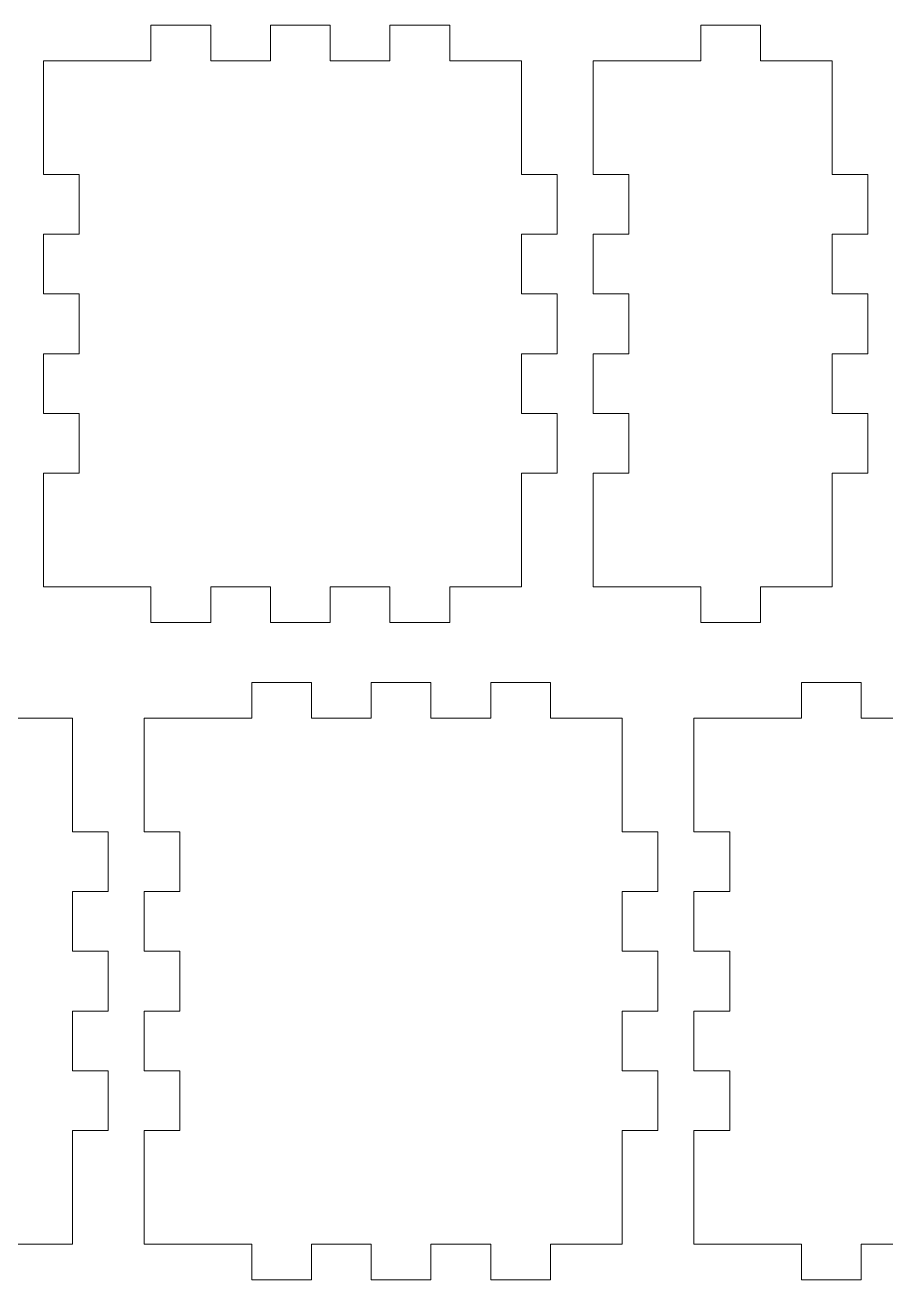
# Model space of a CAD drawing. Header units: centimetres. Extents: x -16 to 372, y -89 to 17.
# Drawn here: x 130.43 to 137.63, y 3.63 to 14.13 of the extents above; entities that cross this region are included whole.
import ezdxf

# ---------------------------------------------------------------- set-up
doc = ezdxf.new("R2010")
doc.units = ezdxf.units.CM
doc.header["$MEASUREMENT"] = 0
doc.layers.add('Capa 1', color=7, linetype='Continuous')

msp = doc.modelspace()

# ---------------------------------------------------------------- linework, layer by layer
at = {"layer": 'Capa 1', "color": 5, "lineweight": 9}
for points, knots in [([(130.58483, 9.42634), (130.58483, 9.42634), (131.23483, 9.42634), (131.23483, 9.42634), (131.23483, 9.42634), (131.23483, 9.42634), (131.48483, 9.42634), (131.48483, 9.42634), (131.48483, 9.42634), (131.48483, 9.42634), (131.48483, 9.12634), (131.48483, 9.12634), (131.48483, 9.12634), (131.48483, 9.12634), (131.98483, 9.12634), (131.98483, 9.12634), (131.98483, 9.12634), (131.98483, 9.12634), (131.98483, 9.42634), (131.98483, 9.42634), (131.98483, 9.42634), (131.98483, 9.42634), (132.23483, 9.42634), (132.23483, 9.42634), (132.23483, 9.42634), (132.23483, 9.42634), (132.48483, 9.42634), (132.48483, 9.42634), (132.48483, 9.42634), (132.48483, 9.42634), (132.48483, 9.12634), (132.48483, 9.12634), (132.48483, 9.12634), (132.48483, 9.12634), (132.98483, 9.12634), (132.98483, 9.12634), (132.98483, 9.12634), (132.98483, 9.12634), (132.98483, 9.42634), (132.98483, 9.42634), (132.98483, 9.42634), (132.98483, 9.42634), (133.23483, 9.42634), (133.23483, 9.42634), (133.23483, 9.42634), (133.23483, 9.42634), (133.48483, 9.42634), (133.48483, 9.42634), (133.48483, 9.42634), (133.48483, 9.42634), (133.48483, 9.12634), (133.48483, 9.12634), (133.48483, 9.12634), (133.48483, 9.12634), (133.98483, 9.12634), (133.98483, 9.12634), (133.98483, 9.12634), (133.98483, 9.12634), (133.98483, 9.42634), (133.98483, 9.42634), (133.98483, 9.42634), (133.98483, 9.42634), (134.23483, 9.42634), (134.23483, 9.42634), (134.23483, 9.42634), (134.23483, 9.42634), (134.58483, 9.42634), (134.58483, 9.42634), (134.58483, 9.42634), (134.58483, 9.42634), (134.58483, 10.12634), (134.58483, 10.12634), (134.58483, 10.12634), (134.58483, 10.12634), (134.58483, 10.37634), (134.58483, 10.37634), (134.58483, 10.37634), (134.58483, 10.37634), (134.88483, 10.37634), (134.88483, 10.37634), (134.88483, 10.37634), (134.88483, 10.37634), (134.88483, 10.87634), (134.88483, 10.87634), (134.88483, 10.87634), (134.88483, 10.87634), (134.58483, 10.87634), (134.58483, 10.87634), (134.58483, 10.87634), (134.58483, 10.87634), (134.58483, 11.12634), (134.58483, 11.12634), (134.58483, 11.12634), (134.58483, 11.12634), (134.58483, 11.37634), (134.58483, 11.37634), (134.58483, 11.37634), (134.58483, 11.37634), (134.88483, 11.37634), (134.88483, 11.37634), (134.88483, 11.37634), (134.88483, 11.37634), (134.88483, 11.87634), (134.88483, 11.87634), (134.88483, 11.87634), (134.88483, 11.87634), (134.58483, 11.87634), (134.58483, 11.87634), (134.58483, 11.87634), (134.58483, 11.87634), (134.58483, 12.12634), (134.58483, 12.12634), (134.58483, 12.12634), (134.58483, 12.12634), (134.58483, 12.37634), (134.58483, 12.37634), (134.58483, 12.37634), (134.58483, 12.37634), (134.88483, 12.37634), (134.88483, 12.37634), (134.88483, 12.37634), (134.88483, 12.37634), (134.88483, 12.87634), (134.88483, 12.87634), (134.88483, 12.87634), (134.88483, 12.87634), (134.58483, 12.87634), (134.58483, 12.87634), (134.58483, 12.87634), (134.58483, 12.87634), (134.58483, 13.12634), (134.58483, 13.12634), (134.58483, 13.12634), (134.58483, 13.12634), (134.58483, 13.82634), (134.58483, 13.82634), (134.58483, 13.82634), (134.58483, 13.82634), (134.23483, 13.82634), (134.23483, 13.82634), (134.23483, 13.82634), (134.23483, 13.82634), (133.98483, 13.82634), (133.98483, 13.82634), (133.98483, 13.82634), (133.98483, 13.82634), (133.98483, 14.12634), (133.98483, 14.12634), (133.98483, 14.12634), (133.98483, 14.12634), (133.48483, 14.12634), (133.48483, 14.12634), (133.48483, 14.12634), (133.48483, 14.12634), (133.48483, 13.82634), (133.48483, 13.82634), (133.48483, 13.82634), (133.48483, 13.82634), (133.23483, 13.82634), (133.23483, 13.82634), (133.23483, 13.82634), (133.23483, 13.82634), (132.98483, 13.82634), (132.98483, 13.82634), (132.98483, 13.82634), (132.98483, 13.82634), (132.98483, 14.12634), (132.98483, 14.12634), (132.98483, 14.12634), (132.98483, 14.12634), (132.48483, 14.12634), (132.48483, 14.12634), (132.48483, 14.12634), (132.48483, 14.12634), (132.48483, 13.82634), (132.48483, 13.82634), (132.48483, 13.82634), (132.48483, 13.82634), (132.23483, 13.82634), (132.23483, 13.82634), (132.23483, 13.82634), (132.23483, 13.82634), (131.98483, 13.82634), (131.98483, 13.82634), (131.98483, 13.82634), (131.98483, 13.82634), (131.98483, 14.12634), (131.98483, 14.12634), (131.98483, 14.12634), (131.98483, 14.12634), (131.48483, 14.12634), (131.48483, 14.12634), (131.48483, 14.12634), (131.48483, 14.12634), (131.48483, 13.82634), (131.48483, 13.82634), (131.48483, 13.82634), (131.48483, 13.82634), (131.23483, 13.82634), (131.23483, 13.82634), (131.23483, 13.82634), (131.23483, 13.82634), (130.58483, 13.82634), (130.58483, 13.82634), (130.58483, 13.82634), (130.58483, 13.82634), (130.58483, 13.12634), (130.58483, 13.12634), (130.58483, 13.12634), (130.58483, 13.12634), (130.58483, 12.87634), (130.58483, 12.87634), (130.58483, 12.87634), (130.58483, 12.87634), (130.88483, 12.87634), (130.88483, 12.87634), (130.88483, 12.87634), (130.88483, 12.87634), (130.88483, 12.37634), (130.88483, 12.37634), (130.88483, 12.37634), (130.88483, 12.37634), (130.58483, 12.37634), (130.58483, 12.37634), (130.58483, 12.37634), (130.58483, 12.37634), (130.58483, 12.12634), (130.58483, 12.12634), (130.58483, 12.12634), (130.58483, 12.12634), (130.58483, 11.87634), (130.58483, 11.87634), (130.58483, 11.87634), (130.58483, 11.87634), (130.88483, 11.87634), (130.88483, 11.87634), (130.88483, 11.87634), (130.88483, 11.87634), (130.88483, 11.37634), (130.88483, 11.37634), (130.88483, 11.37634), (130.88483, 11.37634), (130.58483, 11.37634), (130.58483, 11.37634), (130.58483, 11.37634), (130.58483, 11.37634), (130.58483, 11.12634), (130.58483, 11.12634), (130.58483, 11.12634), (130.58483, 11.12634), (130.58483, 10.87634), (130.58483, 10.87634), (130.58483, 10.87634), (130.58483, 10.87634), (130.88483, 10.87634), (130.88483, 10.87634), (130.88483, 10.87634), (130.88483, 10.87634), (130.88483, 10.37634), (130.88483, 10.37634), (130.88483, 10.37634), (130.88483, 10.37634), (130.58483, 10.37634), (130.58483, 10.37634), (130.58483, 10.37634), (130.58483, 10.37634), (130.58483, 10.12634), (130.58483, 10.12634), (130.58483, 10.12634), (130.58483, 10.12634), (130.58483, 9.42634), (130.58483, 9.42634)], [0, 0, 0, 0, 0.01449275, 0.01449275, 0.01449275, 0.01449275, 0.02898551, 0.02898551, 0.02898551, 0.02898551, 0.04347826, 0.04347826, 0.04347826, 0.04347826, 0.05797101, 0.05797101, 0.05797101, 0.05797101, 0.07246377, 0.07246377, 0.07246377, 0.07246377, 0.08695652, 0.08695652, 0.08695652, 0.08695652, 0.10144928, 0.10144928, 0.10144928, 0.10144928, 0.11594203, 0.11594203, 0.11594203, 0.11594203, 0.13043478, 0.13043478, 0.13043478, 0.13043478, 0.14492754, 0.14492754, 0.14492754, 0.14492754, 0.15942029, 0.15942029, 0.15942029, 0.15942029, 0.17391304, 0.17391304, 0.17391304, 0.17391304, 0.1884058, 0.1884058, 0.1884058, 0.1884058, 0.20289855, 0.20289855, 0.20289855, 0.20289855, 0.2173913, 0.2173913, 0.2173913, 0.2173913, 0.23188406, 0.23188406, 0.23188406, 0.23188406, 0.24637681, 0.24637681, 0.24637681, 0.24637681, 0.26086957, 0.26086957, 0.26086957, 0.26086957, 0.27536232, 0.27536232, 0.27536232, 0.27536232, 0.28985507, 0.28985507, 0.28985507, 0.28985507, 0.30434783, 0.30434783, 0.30434783, 0.30434783, 0.31884058, 0.31884058, 0.31884058, 0.31884058, 0.33333333, 0.33333333, 0.33333333, 0.33333333, 0.34782609, 0.34782609, 0.34782609, 0.34782609, 0.36231884, 0.36231884, 0.36231884, 0.36231884, 0.37681159, 0.37681159, 0.37681159, 0.37681159, 0.39130435, 0.39130435, 0.39130435, 0.39130435, 0.4057971, 0.4057971, 0.4057971, 0.4057971, 0.42028986, 0.42028986, 0.42028986, 0.42028986, 0.43478261, 0.43478261, 0.43478261, 0.43478261, 0.44927536, 0.44927536, 0.44927536, 0.44927536, 0.46376812, 0.46376812, 0.46376812, 0.46376812, 0.47826087, 0.47826087, 0.47826087, 0.47826087, 0.49275362, 0.49275362, 0.49275362, 0.49275362, 0.50724638, 0.50724638, 0.50724638, 0.50724638, 0.52173913, 0.52173913, 0.52173913, 0.52173913, 0.53623188, 0.53623188, 0.53623188, 0.53623188, 0.55072464, 0.55072464, 0.55072464, 0.55072464, 0.56521739, 0.56521739, 0.56521739, 0.56521739, 0.57971014, 0.57971014, 0.57971014, 0.57971014, 0.5942029, 0.5942029, 0.5942029, 0.5942029, 0.60869565, 0.60869565, 0.60869565, 0.60869565, 0.62318841, 0.62318841, 0.62318841, 0.62318841, 0.63768116, 0.63768116, 0.63768116, 0.63768116, 0.65217391, 0.65217391, 0.65217391, 0.65217391, 0.66666667, 0.66666667, 0.66666667, 0.66666667, 0.68115942, 0.68115942, 0.68115942, 0.68115942, 0.69565217, 0.69565217, 0.69565217, 0.69565217, 0.71014493, 0.71014493, 0.71014493, 0.71014493, 0.72463768, 0.72463768, 0.72463768, 0.72463768, 0.73913043, 0.73913043, 0.73913043, 0.73913043, 0.75362319, 0.75362319, 0.75362319, 0.75362319, 0.76811594, 0.76811594, 0.76811594, 0.76811594, 0.7826087, 0.7826087, 0.7826087, 0.7826087, 0.79710145, 0.79710145, 0.79710145, 0.79710145, 0.8115942, 0.8115942, 0.8115942, 0.8115942, 0.82608696, 0.82608696, 0.82608696, 0.82608696, 0.84057971, 0.84057971, 0.84057971, 0.84057971, 0.85507246, 0.85507246, 0.85507246, 0.85507246, 0.86956522, 0.86956522, 0.86956522, 0.86956522, 0.88405797, 0.88405797, 0.88405797, 0.88405797, 0.89855072, 0.89855072, 0.89855072, 0.89855072, 0.91304348, 0.91304348, 0.91304348, 0.91304348, 0.92753623, 0.92753623, 0.92753623, 0.92753623, 0.94202899, 0.94202899, 0.94202899, 0.94202899, 0.95652174, 0.95652174, 0.95652174, 0.95652174, 0.97101449, 0.97101449, 0.97101449, 0.97101449, 1, 1, 1, 1]), ([(135.18483, 9.42634), (135.18483, 9.42634), (135.83483, 9.42634), (135.83483, 9.42634), (135.83483, 9.42634), (135.83483, 9.42634), (136.08483, 9.42634), (136.08483, 9.42634), (136.08483, 9.42634), (136.08483, 9.42634), (136.08483, 9.12634), (136.08483, 9.12634), (136.08483, 9.12634), (136.08483, 9.12634), (136.58483, 9.12634), (136.58483, 9.12634), (136.58483, 9.12634), (136.58483, 9.12634), (136.58483, 9.42634), (136.58483, 9.42634), (136.58483, 9.42634), (136.58483, 9.42634), (136.83483, 9.42634), (136.83483, 9.42634), (136.83483, 9.42634), (136.83483, 9.42634), (137.18483, 9.42634), (137.18483, 9.42634), (137.18483, 9.42634), (137.18483, 9.42634), (137.18483, 10.12634), (137.18483, 10.12634), (137.18483, 10.12634), (137.18483, 10.12634), (137.18483, 10.37634), (137.18483, 10.37634), (137.18483, 10.37634), (137.18483, 10.37634), (137.48483, 10.37634), (137.48483, 10.37634), (137.48483, 10.37634), (137.48483, 10.37634), (137.48483, 10.87634), (137.48483, 10.87634), (137.48483, 10.87634), (137.48483, 10.87634), (137.18483, 10.87634), (137.18483, 10.87634), (137.18483, 10.87634), (137.18483, 10.87634), (137.18483, 11.12634), (137.18483, 11.12634), (137.18483, 11.12634), (137.18483, 11.12634), (137.18483, 11.37634), (137.18483, 11.37634), (137.18483, 11.37634), (137.18483, 11.37634), (137.48483, 11.37634), (137.48483, 11.37634), (137.48483, 11.37634), (137.48483, 11.37634), (137.48483, 11.87634), (137.48483, 11.87634), (137.48483, 11.87634), (137.48483, 11.87634), (137.18483, 11.87634), (137.18483, 11.87634), (137.18483, 11.87634), (137.18483, 11.87634), (137.18483, 12.12634), (137.18483, 12.12634), (137.18483, 12.12634), (137.18483, 12.12634), (137.18483, 12.37634), (137.18483, 12.37634), (137.18483, 12.37634), (137.18483, 12.37634), (137.48483, 12.37634), (137.48483, 12.37634), (137.48483, 12.37634), (137.48483, 12.37634), (137.48483, 12.87634), (137.48483, 12.87634), (137.48483, 12.87634), (137.48483, 12.87634), (137.18483, 12.87634), (137.18483, 12.87634), (137.18483, 12.87634), (137.18483, 12.87634), (137.18483, 13.12634), (137.18483, 13.12634), (137.18483, 13.12634), (137.18483, 13.12634), (137.18483, 13.82634), (137.18483, 13.82634), (137.18483, 13.82634), (137.18483, 13.82634), (136.83483, 13.82634), (136.83483, 13.82634), (136.83483, 13.82634), (136.83483, 13.82634), (136.58483, 13.82634), (136.58483, 13.82634), (136.58483, 13.82634), (136.58483, 13.82634), (136.58483, 14.12634), (136.58483, 14.12634), (136.58483, 14.12634), (136.58483, 14.12634), (136.08483, 14.12634), (136.08483, 14.12634), (136.08483, 14.12634), (136.08483, 14.12634), (136.08483, 13.82634), (136.08483, 13.82634), (136.08483, 13.82634), (136.08483, 13.82634), (135.83483, 13.82634), (135.83483, 13.82634), (135.83483, 13.82634), (135.83483, 13.82634), (135.18483, 13.82634), (135.18483, 13.82634), (135.18483, 13.82634), (135.18483, 13.82634), (135.18483, 13.12634), (135.18483, 13.12634), (135.18483, 13.12634), (135.18483, 13.12634), (135.18483, 12.87634), (135.18483, 12.87634), (135.18483, 12.87634), (135.18483, 12.87634), (135.48483, 12.87634), (135.48483, 12.87634), (135.48483, 12.87634), (135.48483, 12.87634), (135.48483, 12.37634), (135.48483, 12.37634), (135.48483, 12.37634), (135.48483, 12.37634), (135.18483, 12.37634), (135.18483, 12.37634), (135.18483, 12.37634), (135.18483, 12.37634), (135.18483, 12.12634), (135.18483, 12.12634), (135.18483, 12.12634), (135.18483, 12.12634), (135.18483, 11.87634), (135.18483, 11.87634), (135.18483, 11.87634), (135.18483, 11.87634), (135.48483, 11.87634), (135.48483, 11.87634), (135.48483, 11.87634), (135.48483, 11.87634), (135.48483, 11.37634), (135.48483, 11.37634), (135.48483, 11.37634), (135.48483, 11.37634), (135.18483, 11.37634), (135.18483, 11.37634), (135.18483, 11.37634), (135.18483, 11.37634), (135.18483, 11.12634), (135.18483, 11.12634), (135.18483, 11.12634), (135.18483, 11.12634), (135.18483, 10.87634), (135.18483, 10.87634), (135.18483, 10.87634), (135.18483, 10.87634), (135.48483, 10.87634), (135.48483, 10.87634), (135.48483, 10.87634), (135.48483, 10.87634), (135.48483, 10.37634), (135.48483, 10.37634), (135.48483, 10.37634), (135.48483, 10.37634), (135.18483, 10.37634), (135.18483, 10.37634), (135.18483, 10.37634), (135.18483, 10.37634), (135.18483, 10.12634), (135.18483, 10.12634), (135.18483, 10.12634), (135.18483, 10.12634), (135.18483, 9.42634), (135.18483, 9.42634)], [0, 0, 0, 0, 0.02040816, 0.02040816, 0.02040816, 0.02040816, 0.04081633, 0.04081633, 0.04081633, 0.04081633, 0.06122449, 0.06122449, 0.06122449, 0.06122449, 0.08163265, 0.08163265, 0.08163265, 0.08163265, 0.10204082, 0.10204082, 0.10204082, 0.10204082, 0.12244898, 0.12244898, 0.12244898, 0.12244898, 0.14285714, 0.14285714, 0.14285714, 0.14285714, 0.16326531, 0.16326531, 0.16326531, 0.16326531, 0.18367347, 0.18367347, 0.18367347, 0.18367347, 0.20408163, 0.20408163, 0.20408163, 0.20408163, 0.2244898, 0.2244898, 0.2244898, 0.2244898, 0.24489796, 0.24489796, 0.24489796, 0.24489796, 0.26530612, 0.26530612, 0.26530612, 0.26530612, 0.28571429, 0.28571429, 0.28571429, 0.28571429, 0.30612245, 0.30612245, 0.30612245, 0.30612245, 0.32653061, 0.32653061, 0.32653061, 0.32653061, 0.34693878, 0.34693878, 0.34693878, 0.34693878, 0.36734694, 0.36734694, 0.36734694, 0.36734694, 0.3877551, 0.3877551, 0.3877551, 0.3877551, 0.40816327, 0.40816327, 0.40816327, 0.40816327, 0.42857143, 0.42857143, 0.42857143, 0.42857143, 0.44897959, 0.44897959, 0.44897959, 0.44897959, 0.46938776, 0.46938776, 0.46938776, 0.46938776, 0.48979592, 0.48979592, 0.48979592, 0.48979592, 0.51020408, 0.51020408, 0.51020408, 0.51020408, 0.53061224, 0.53061224, 0.53061224, 0.53061224, 0.55102041, 0.55102041, 0.55102041, 0.55102041, 0.57142857, 0.57142857, 0.57142857, 0.57142857, 0.59183673, 0.59183673, 0.59183673, 0.59183673, 0.6122449, 0.6122449, 0.6122449, 0.6122449, 0.63265306, 0.63265306, 0.63265306, 0.63265306, 0.65306122, 0.65306122, 0.65306122, 0.65306122, 0.67346939, 0.67346939, 0.67346939, 0.67346939, 0.69387755, 0.69387755, 0.69387755, 0.69387755, 0.71428571, 0.71428571, 0.71428571, 0.71428571, 0.73469388, 0.73469388, 0.73469388, 0.73469388, 0.75510204, 0.75510204, 0.75510204, 0.75510204, 0.7755102, 0.7755102, 0.7755102, 0.7755102, 0.79591837, 0.79591837, 0.79591837, 0.79591837, 0.81632653, 0.81632653, 0.81632653, 0.81632653, 0.83673469, 0.83673469, 0.83673469, 0.83673469, 0.85714286, 0.85714286, 0.85714286, 0.85714286, 0.87755102, 0.87755102, 0.87755102, 0.87755102, 0.89795918, 0.89795918, 0.89795918, 0.89795918, 0.91836735, 0.91836735, 0.91836735, 0.91836735, 0.93877551, 0.93877551, 0.93877551, 0.93877551, 0.95918367, 0.95918367, 0.95918367, 0.95918367, 1, 1, 1, 1]), ([(127.82747, 3.92634), (127.82747, 3.92634), (128.47747, 3.92634), (128.47747, 3.92634), (128.47747, 3.92634), (128.47747, 3.92634), (128.72747, 3.92634), (128.72747, 3.92634), (128.72747, 3.92634), (128.72747, 3.92634), (128.72747, 3.62634), (128.72747, 3.62634), (128.72747, 3.62634), (128.72747, 3.62634), (129.22747, 3.62634), (129.22747, 3.62634), (129.22747, 3.62634), (129.22747, 3.62634), (129.22747, 3.92634), (129.22747, 3.92634), (129.22747, 3.92634), (129.22747, 3.92634), (129.47747, 3.92634), (129.47747, 3.92634), (129.47747, 3.92634), (129.47747, 3.92634), (129.72747, 3.92634), (129.72747, 3.92634), (129.72747, 3.92634), (129.72747, 3.92634), (129.72747, 3.62634), (129.72747, 3.62634), (129.72747, 3.62634), (129.72747, 3.62634), (130.22747, 3.62634), (130.22747, 3.62634), (130.22747, 3.62634), (130.22747, 3.62634), (130.22747, 3.92634), (130.22747, 3.92634), (130.22747, 3.92634), (130.22747, 3.92634), (130.47747, 3.92634), (130.47747, 3.92634), (130.47747, 3.92634), (130.47747, 3.92634), (130.82747, 3.92634), (130.82747, 3.92634), (130.82747, 3.92634), (130.82747, 3.92634), (130.82747, 4.62634), (130.82747, 4.62634), (130.82747, 4.62634), (130.82747, 4.62634), (130.82747, 4.87634), (130.82747, 4.87634), (130.82747, 4.87634), (130.82747, 4.87634), (131.12747, 4.87634), (131.12747, 4.87634), (131.12747, 4.87634), (131.12747, 4.87634), (131.12747, 5.37634), (131.12747, 5.37634), (131.12747, 5.37634), (131.12747, 5.37634), (130.82747, 5.37634), (130.82747, 5.37634), (130.82747, 5.37634), (130.82747, 5.37634), (130.82747, 5.62634), (130.82747, 5.62634), (130.82747, 5.62634), (130.82747, 5.62634), (130.82747, 5.87634), (130.82747, 5.87634), (130.82747, 5.87634), (130.82747, 5.87634), (131.12747, 5.87634), (131.12747, 5.87634), (131.12747, 5.87634), (131.12747, 5.87634), (131.12747, 6.37634), (131.12747, 6.37634), (131.12747, 6.37634), (131.12747, 6.37634), (130.82747, 6.37634), (130.82747, 6.37634), (130.82747, 6.37634), (130.82747, 6.37634), (130.82747, 6.62634), (130.82747, 6.62634), (130.82747, 6.62634), (130.82747, 6.62634), (130.82747, 6.87634), (130.82747, 6.87634), (130.82747, 6.87634), (130.82747, 6.87634), (131.12747, 6.87634), (131.12747, 6.87634), (131.12747, 6.87634), (131.12747, 6.87634), (131.12747, 7.37634), (131.12747, 7.37634), (131.12747, 7.37634), (131.12747, 7.37634), (130.82747, 7.37634), (130.82747, 7.37634), (130.82747, 7.37634), (130.82747, 7.37634), (130.82747, 7.62634), (130.82747, 7.62634), (130.82747, 7.62634), (130.82747, 7.62634), (130.82747, 8.32634), (130.82747, 8.32634), (130.82747, 8.32634), (130.82747, 8.32634), (130.47747, 8.32634), (130.47747, 8.32634), (130.47747, 8.32634), (130.47747, 8.32634), (130.22747, 8.32634), (130.22747, 8.32634), (130.22747, 8.32634), (130.22747, 8.32634), (130.22747, 8.62634), (130.22747, 8.62634), (130.22747, 8.62634), (130.22747, 8.62634), (129.72747, 8.62634), (129.72747, 8.62634), (129.72747, 8.62634), (129.72747, 8.62634), (129.72747, 8.32634), (129.72747, 8.32634), (129.72747, 8.32634), (129.72747, 8.32634), (129.47747, 8.32634), (129.47747, 8.32634), (129.47747, 8.32634), (129.47747, 8.32634), (129.22747, 8.32634), (129.22747, 8.32634), (129.22747, 8.32634), (129.22747, 8.32634), (129.22747, 8.62634), (129.22747, 8.62634), (129.22747, 8.62634), (129.22747, 8.62634), (128.72747, 8.62634), (128.72747, 8.62634), (128.72747, 8.62634), (128.72747, 8.62634), (128.72747, 8.32634), (128.72747, 8.32634), (128.72747, 8.32634), (128.72747, 8.32634), (128.47747, 8.32634), (128.47747, 8.32634), (128.47747, 8.32634), (128.47747, 8.32634), (127.82747, 8.32634), (127.82747, 8.32634), (127.82747, 8.32634), (127.82747, 8.32634), (127.82747, 7.62634), (127.82747, 7.62634), (127.82747, 7.62634), (127.82747, 7.62634), (127.82747, 7.37634), (127.82747, 7.37634), (127.82747, 7.37634), (127.82747, 7.37634), (128.12747, 7.37634), (128.12747, 7.37634), (128.12747, 7.37634), (128.12747, 7.37634), (128.12747, 6.87634), (128.12747, 6.87634), (128.12747, 6.87634), (128.12747, 6.87634), (127.82747, 6.87634), (127.82747, 6.87634), (127.82747, 6.87634), (127.82747, 6.87634), (127.82747, 6.62634), (127.82747, 6.62634), (127.82747, 6.62634), (127.82747, 6.62634), (127.82747, 6.37634), (127.82747, 6.37634), (127.82747, 6.37634), (127.82747, 6.37634), (128.12747, 6.37634), (128.12747, 6.37634), (128.12747, 6.37634), (128.12747, 6.37634), (128.12747, 5.87634), (128.12747, 5.87634), (128.12747, 5.87634), (128.12747, 5.87634), (127.82747, 5.87634), (127.82747, 5.87634), (127.82747, 5.87634), (127.82747, 5.87634), (127.82747, 5.62634), (127.82747, 5.62634), (127.82747, 5.62634), (127.82747, 5.62634), (127.82747, 5.37634), (127.82747, 5.37634), (127.82747, 5.37634), (127.82747, 5.37634), (128.12747, 5.37634), (128.12747, 5.37634), (128.12747, 5.37634), (128.12747, 5.37634), (128.12747, 4.87634), (128.12747, 4.87634), (128.12747, 4.87634), (128.12747, 4.87634), (127.82747, 4.87634), (127.82747, 4.87634), (127.82747, 4.87634), (127.82747, 4.87634), (127.82747, 4.62634), (127.82747, 4.62634), (127.82747, 4.62634), (127.82747, 4.62634), (127.82747, 3.92634), (127.82747, 3.92634)], [0, 0, 0, 0, 0.01694915, 0.01694915, 0.01694915, 0.01694915, 0.03389831, 0.03389831, 0.03389831, 0.03389831, 0.05084746, 0.05084746, 0.05084746, 0.05084746, 0.06779661, 0.06779661, 0.06779661, 0.06779661, 0.08474576, 0.08474576, 0.08474576, 0.08474576, 0.10169492, 0.10169492, 0.10169492, 0.10169492, 0.11864407, 0.11864407, 0.11864407, 0.11864407, 0.13559322, 0.13559322, 0.13559322, 0.13559322, 0.15254237, 0.15254237, 0.15254237, 0.15254237, 0.16949153, 0.16949153, 0.16949153, 0.16949153, 0.18644068, 0.18644068, 0.18644068, 0.18644068, 0.20338983, 0.20338983, 0.20338983, 0.20338983, 0.22033898, 0.22033898, 0.22033898, 0.22033898, 0.23728814, 0.23728814, 0.23728814, 0.23728814, 0.25423729, 0.25423729, 0.25423729, 0.25423729, 0.27118644, 0.27118644, 0.27118644, 0.27118644, 0.28813559, 0.28813559, 0.28813559, 0.28813559, 0.30508475, 0.30508475, 0.30508475, 0.30508475, 0.3220339, 0.3220339, 0.3220339, 0.3220339, 0.33898305, 0.33898305, 0.33898305, 0.33898305, 0.3559322, 0.3559322, 0.3559322, 0.3559322, 0.37288136, 0.37288136, 0.37288136, 0.37288136, 0.38983051, 0.38983051, 0.38983051, 0.38983051, 0.40677966, 0.40677966, 0.40677966, 0.40677966, 0.42372881, 0.42372881, 0.42372881, 0.42372881, 0.44067797, 0.44067797, 0.44067797, 0.44067797, 0.45762712, 0.45762712, 0.45762712, 0.45762712, 0.47457627, 0.47457627, 0.47457627, 0.47457627, 0.49152542, 0.49152542, 0.49152542, 0.49152542, 0.50847458, 0.50847458, 0.50847458, 0.50847458, 0.52542373, 0.52542373, 0.52542373, 0.52542373, 0.54237288, 0.54237288, 0.54237288, 0.54237288, 0.55932203, 0.55932203, 0.55932203, 0.55932203, 0.57627119, 0.57627119, 0.57627119, 0.57627119, 0.59322034, 0.59322034, 0.59322034, 0.59322034, 0.61016949, 0.61016949, 0.61016949, 0.61016949, 0.62711864, 0.62711864, 0.62711864, 0.62711864, 0.6440678, 0.6440678, 0.6440678, 0.6440678, 0.66101695, 0.66101695, 0.66101695, 0.66101695, 0.6779661, 0.6779661, 0.6779661, 0.6779661, 0.69491525, 0.69491525, 0.69491525, 0.69491525, 0.71186441, 0.71186441, 0.71186441, 0.71186441, 0.72881356, 0.72881356, 0.72881356, 0.72881356, 0.74576271, 0.74576271, 0.74576271, 0.74576271, 0.76271186, 0.76271186, 0.76271186, 0.76271186, 0.77966102, 0.77966102, 0.77966102, 0.77966102, 0.79661017, 0.79661017, 0.79661017, 0.79661017, 0.81355932, 0.81355932, 0.81355932, 0.81355932, 0.83050847, 0.83050847, 0.83050847, 0.83050847, 0.84745763, 0.84745763, 0.84745763, 0.84745763, 0.86440678, 0.86440678, 0.86440678, 0.86440678, 0.88135593, 0.88135593, 0.88135593, 0.88135593, 0.89830508, 0.89830508, 0.89830508, 0.89830508, 0.91525424, 0.91525424, 0.91525424, 0.91525424, 0.93220339, 0.93220339, 0.93220339, 0.93220339, 0.94915254, 0.94915254, 0.94915254, 0.94915254, 0.96610169, 0.96610169, 0.96610169, 0.96610169, 1, 1, 1, 1]), ([(131.42747, 3.92634), (131.42747, 3.92634), (132.07747, 3.92634), (132.07747, 3.92634), (132.07747, 3.92634), (132.07747, 3.92634), (132.32747, 3.92634), (132.32747, 3.92634), (132.32747, 3.92634), (132.32747, 3.92634), (132.32747, 3.62634), (132.32747, 3.62634), (132.32747, 3.62634), (132.32747, 3.62634), (132.82747, 3.62634), (132.82747, 3.62634), (132.82747, 3.62634), (132.82747, 3.62634), (132.82747, 3.92634), (132.82747, 3.92634), (132.82747, 3.92634), (132.82747, 3.92634), (133.07747, 3.92634), (133.07747, 3.92634), (133.07747, 3.92634), (133.07747, 3.92634), (133.32747, 3.92634), (133.32747, 3.92634), (133.32747, 3.92634), (133.32747, 3.92634), (133.32747, 3.62634), (133.32747, 3.62634), (133.32747, 3.62634), (133.32747, 3.62634), (133.82747, 3.62634), (133.82747, 3.62634), (133.82747, 3.62634), (133.82747, 3.62634), (133.82747, 3.92634), (133.82747, 3.92634), (133.82747, 3.92634), (133.82747, 3.92634), (134.07747, 3.92634), (134.07747, 3.92634), (134.07747, 3.92634), (134.07747, 3.92634), (134.32747, 3.92634), (134.32747, 3.92634), (134.32747, 3.92634), (134.32747, 3.92634), (134.32747, 3.62634), (134.32747, 3.62634), (134.32747, 3.62634), (134.32747, 3.62634), (134.82747, 3.62634), (134.82747, 3.62634), (134.82747, 3.62634), (134.82747, 3.62634), (134.82747, 3.92634), (134.82747, 3.92634), (134.82747, 3.92634), (134.82747, 3.92634), (135.07747, 3.92634), (135.07747, 3.92634), (135.07747, 3.92634), (135.07747, 3.92634), (135.42747, 3.92634), (135.42747, 3.92634), (135.42747, 3.92634), (135.42747, 3.92634), (135.42747, 4.62634), (135.42747, 4.62634), (135.42747, 4.62634), (135.42747, 4.62634), (135.42747, 4.87634), (135.42747, 4.87634), (135.42747, 4.87634), (135.42747, 4.87634), (135.72747, 4.87634), (135.72747, 4.87634), (135.72747, 4.87634), (135.72747, 4.87634), (135.72747, 5.37634), (135.72747, 5.37634), (135.72747, 5.37634), (135.72747, 5.37634), (135.42747, 5.37634), (135.42747, 5.37634), (135.42747, 5.37634), (135.42747, 5.37634), (135.42747, 5.62634), (135.42747, 5.62634), (135.42747, 5.62634), (135.42747, 5.62634), (135.42747, 5.87634), (135.42747, 5.87634), (135.42747, 5.87634), (135.42747, 5.87634), (135.72747, 5.87634), (135.72747, 5.87634), (135.72747, 5.87634), (135.72747, 5.87634), (135.72747, 6.37634), (135.72747, 6.37634), (135.72747, 6.37634), (135.72747, 6.37634), (135.42747, 6.37634), (135.42747, 6.37634), (135.42747, 6.37634), (135.42747, 6.37634), (135.42747, 6.62634), (135.42747, 6.62634), (135.42747, 6.62634), (135.42747, 6.62634), (135.42747, 6.87634), (135.42747, 6.87634), (135.42747, 6.87634), (135.42747, 6.87634), (135.72747, 6.87634), (135.72747, 6.87634), (135.72747, 6.87634), (135.72747, 6.87634), (135.72747, 7.37634), (135.72747, 7.37634), (135.72747, 7.37634), (135.72747, 7.37634), (135.42747, 7.37634), (135.42747, 7.37634), (135.42747, 7.37634), (135.42747, 7.37634), (135.42747, 7.62634), (135.42747, 7.62634), (135.42747, 7.62634), (135.42747, 7.62634), (135.42747, 8.32634), (135.42747, 8.32634), (135.42747, 8.32634), (135.42747, 8.32634), (135.07747, 8.32634), (135.07747, 8.32634), (135.07747, 8.32634), (135.07747, 8.32634), (134.82747, 8.32634), (134.82747, 8.32634), (134.82747, 8.32634), (134.82747, 8.32634), (134.82747, 8.62634), (134.82747, 8.62634), (134.82747, 8.62634), (134.82747, 8.62634), (134.32747, 8.62634), (134.32747, 8.62634), (134.32747, 8.62634), (134.32747, 8.62634), (134.32747, 8.32634), (134.32747, 8.32634), (134.32747, 8.32634), (134.32747, 8.32634), (134.07747, 8.32634), (134.07747, 8.32634), (134.07747, 8.32634), (134.07747, 8.32634), (133.82747, 8.32634), (133.82747, 8.32634), (133.82747, 8.32634), (133.82747, 8.32634), (133.82747, 8.62634), (133.82747, 8.62634), (133.82747, 8.62634), (133.82747, 8.62634), (133.32747, 8.62634), (133.32747, 8.62634), (133.32747, 8.62634), (133.32747, 8.62634), (133.32747, 8.32634), (133.32747, 8.32634), (133.32747, 8.32634), (133.32747, 8.32634), (133.07747, 8.32634), (133.07747, 8.32634), (133.07747, 8.32634), (133.07747, 8.32634), (132.82747, 8.32634), (132.82747, 8.32634), (132.82747, 8.32634), (132.82747, 8.32634), (132.82747, 8.62634), (132.82747, 8.62634), (132.82747, 8.62634), (132.82747, 8.62634), (132.32747, 8.62634), (132.32747, 8.62634), (132.32747, 8.62634), (132.32747, 8.62634), (132.32747, 8.32634), (132.32747, 8.32634), (132.32747, 8.32634), (132.32747, 8.32634), (132.07747, 8.32634), (132.07747, 8.32634), (132.07747, 8.32634), (132.07747, 8.32634), (131.42747, 8.32634), (131.42747, 8.32634), (131.42747, 8.32634), (131.42747, 8.32634), (131.42747, 7.62634), (131.42747, 7.62634), (131.42747, 7.62634), (131.42747, 7.62634), (131.42747, 7.37634), (131.42747, 7.37634), (131.42747, 7.37634), (131.42747, 7.37634), (131.72747, 7.37634), (131.72747, 7.37634), (131.72747, 7.37634), (131.72747, 7.37634), (131.72747, 6.87634), (131.72747, 6.87634), (131.72747, 6.87634), (131.72747, 6.87634), (131.42747, 6.87634), (131.42747, 6.87634), (131.42747, 6.87634), (131.42747, 6.87634), (131.42747, 6.62634), (131.42747, 6.62634), (131.42747, 6.62634), (131.42747, 6.62634), (131.42747, 6.37634), (131.42747, 6.37634), (131.42747, 6.37634), (131.42747, 6.37634), (131.72747, 6.37634), (131.72747, 6.37634), (131.72747, 6.37634), (131.72747, 6.37634), (131.72747, 5.87634), (131.72747, 5.87634), (131.72747, 5.87634), (131.72747, 5.87634), (131.42747, 5.87634), (131.42747, 5.87634), (131.42747, 5.87634), (131.42747, 5.87634), (131.42747, 5.62634), (131.42747, 5.62634), (131.42747, 5.62634), (131.42747, 5.62634), (131.42747, 5.37634), (131.42747, 5.37634), (131.42747, 5.37634), (131.42747, 5.37634), (131.72747, 5.37634), (131.72747, 5.37634), (131.72747, 5.37634), (131.72747, 5.37634), (131.72747, 4.87634), (131.72747, 4.87634), (131.72747, 4.87634), (131.72747, 4.87634), (131.42747, 4.87634), (131.42747, 4.87634), (131.42747, 4.87634), (131.42747, 4.87634), (131.42747, 4.62634), (131.42747, 4.62634), (131.42747, 4.62634), (131.42747, 4.62634), (131.42747, 3.92634), (131.42747, 3.92634)], [0, 0, 0, 0, 0.01449275, 0.01449275, 0.01449275, 0.01449275, 0.02898551, 0.02898551, 0.02898551, 0.02898551, 0.04347826, 0.04347826, 0.04347826, 0.04347826, 0.05797101, 0.05797101, 0.05797101, 0.05797101, 0.07246377, 0.07246377, 0.07246377, 0.07246377, 0.08695652, 0.08695652, 0.08695652, 0.08695652, 0.10144928, 0.10144928, 0.10144928, 0.10144928, 0.11594203, 0.11594203, 0.11594203, 0.11594203, 0.13043478, 0.13043478, 0.13043478, 0.13043478, 0.14492754, 0.14492754, 0.14492754, 0.14492754, 0.15942029, 0.15942029, 0.15942029, 0.15942029, 0.17391304, 0.17391304, 0.17391304, 0.17391304, 0.1884058, 0.1884058, 0.1884058, 0.1884058, 0.20289855, 0.20289855, 0.20289855, 0.20289855, 0.2173913, 0.2173913, 0.2173913, 0.2173913, 0.23188406, 0.23188406, 0.23188406, 0.23188406, 0.24637681, 0.24637681, 0.24637681, 0.24637681, 0.26086957, 0.26086957, 0.26086957, 0.26086957, 0.27536232, 0.27536232, 0.27536232, 0.27536232, 0.28985507, 0.28985507, 0.28985507, 0.28985507, 0.30434783, 0.30434783, 0.30434783, 0.30434783, 0.31884058, 0.31884058, 0.31884058, 0.31884058, 0.33333333, 0.33333333, 0.33333333, 0.33333333, 0.34782609, 0.34782609, 0.34782609, 0.34782609, 0.36231884, 0.36231884, 0.36231884, 0.36231884, 0.37681159, 0.37681159, 0.37681159, 0.37681159, 0.39130435, 0.39130435, 0.39130435, 0.39130435, 0.4057971, 0.4057971, 0.4057971, 0.4057971, 0.42028986, 0.42028986, 0.42028986, 0.42028986, 0.43478261, 0.43478261, 0.43478261, 0.43478261, 0.44927536, 0.44927536, 0.44927536, 0.44927536, 0.46376812, 0.46376812, 0.46376812, 0.46376812, 0.47826087, 0.47826087, 0.47826087, 0.47826087, 0.49275362, 0.49275362, 0.49275362, 0.49275362, 0.50724638, 0.50724638, 0.50724638, 0.50724638, 0.52173913, 0.52173913, 0.52173913, 0.52173913, 0.53623188, 0.53623188, 0.53623188, 0.53623188, 0.55072464, 0.55072464, 0.55072464, 0.55072464, 0.56521739, 0.56521739, 0.56521739, 0.56521739, 0.57971014, 0.57971014, 0.57971014, 0.57971014, 0.5942029, 0.5942029, 0.5942029, 0.5942029, 0.60869565, 0.60869565, 0.60869565, 0.60869565, 0.62318841, 0.62318841, 0.62318841, 0.62318841, 0.63768116, 0.63768116, 0.63768116, 0.63768116, 0.65217391, 0.65217391, 0.65217391, 0.65217391, 0.66666667, 0.66666667, 0.66666667, 0.66666667, 0.68115942, 0.68115942, 0.68115942, 0.68115942, 0.69565217, 0.69565217, 0.69565217, 0.69565217, 0.71014493, 0.71014493, 0.71014493, 0.71014493, 0.72463768, 0.72463768, 0.72463768, 0.72463768, 0.73913043, 0.73913043, 0.73913043, 0.73913043, 0.75362319, 0.75362319, 0.75362319, 0.75362319, 0.76811594, 0.76811594, 0.76811594, 0.76811594, 0.7826087, 0.7826087, 0.7826087, 0.7826087, 0.79710145, 0.79710145, 0.79710145, 0.79710145, 0.8115942, 0.8115942, 0.8115942, 0.8115942, 0.82608696, 0.82608696, 0.82608696, 0.82608696, 0.84057971, 0.84057971, 0.84057971, 0.84057971, 0.85507246, 0.85507246, 0.85507246, 0.85507246, 0.86956522, 0.86956522, 0.86956522, 0.86956522, 0.88405797, 0.88405797, 0.88405797, 0.88405797, 0.89855072, 0.89855072, 0.89855072, 0.89855072, 0.91304348, 0.91304348, 0.91304348, 0.91304348, 0.92753623, 0.92753623, 0.92753623, 0.92753623, 0.94202899, 0.94202899, 0.94202899, 0.94202899, 0.95652174, 0.95652174, 0.95652174, 0.95652174, 0.97101449, 0.97101449, 0.97101449, 0.97101449, 1, 1, 1, 1]), ([(136.02747, 3.92634), (136.02747, 3.92634), (136.67747, 3.92634), (136.67747, 3.92634), (136.67747, 3.92634), (136.67747, 3.92634), (136.92747, 3.92634), (136.92747, 3.92634), (136.92747, 3.92634), (136.92747, 3.92634), (136.92747, 3.62634), (136.92747, 3.62634), (136.92747, 3.62634), (136.92747, 3.62634), (137.42747, 3.62634), (137.42747, 3.62634), (137.42747, 3.62634), (137.42747, 3.62634), (137.42747, 3.92634), (137.42747, 3.92634), (137.42747, 3.92634), (137.42747, 3.92634), (137.67747, 3.92634), (137.67747, 3.92634), (137.67747, 3.92634), (137.67747, 3.92634), (138.02747, 3.92634), (138.02747, 3.92634), (138.02747, 3.92634), (138.02747, 3.92634), (138.02747, 4.62634), (138.02747, 4.62634), (138.02747, 4.62634), (138.02747, 4.62634), (138.02747, 4.87634), (138.02747, 4.87634), (138.02747, 4.87634), (138.02747, 4.87634), (138.32747, 4.87634), (138.32747, 4.87634), (138.32747, 4.87634), (138.32747, 4.87634), (138.32747, 5.37634), (138.32747, 5.37634), (138.32747, 5.37634), (138.32747, 5.37634), (138.02747, 5.37634), (138.02747, 5.37634), (138.02747, 5.37634), (138.02747, 5.37634), (138.02747, 5.62634), (138.02747, 5.62634), (138.02747, 5.62634), (138.02747, 5.62634), (138.02747, 5.87634), (138.02747, 5.87634), (138.02747, 5.87634), (138.02747, 5.87634), (138.32747, 5.87634), (138.32747, 5.87634), (138.32747, 5.87634), (138.32747, 5.87634), (138.32747, 6.37634), (138.32747, 6.37634), (138.32747, 6.37634), (138.32747, 6.37634), (138.02747, 6.37634), (138.02747, 6.37634), (138.02747, 6.37634), (138.02747, 6.37634), (138.02747, 6.62634), (138.02747, 6.62634), (138.02747, 6.62634), (138.02747, 6.62634), (138.02747, 6.87634), (138.02747, 6.87634), (138.02747, 6.87634), (138.02747, 6.87634), (138.32747, 6.87634), (138.32747, 6.87634), (138.32747, 6.87634), (138.32747, 6.87634), (138.32747, 7.37634), (138.32747, 7.37634), (138.32747, 7.37634), (138.32747, 7.37634), (138.02747, 7.37634), (138.02747, 7.37634), (138.02747, 7.37634), (138.02747, 7.37634), (138.02747, 7.62634), (138.02747, 7.62634), (138.02747, 7.62634), (138.02747, 7.62634), (138.02747, 8.32634), (138.02747, 8.32634), (138.02747, 8.32634), (138.02747, 8.32634), (137.67747, 8.32634), (137.67747, 8.32634), (137.67747, 8.32634), (137.67747, 8.32634), (137.42747, 8.32634), (137.42747, 8.32634), (137.42747, 8.32634), (137.42747, 8.32634), (137.42747, 8.62634), (137.42747, 8.62634), (137.42747, 8.62634), (137.42747, 8.62634), (136.92747, 8.62634), (136.92747, 8.62634), (136.92747, 8.62634), (136.92747, 8.62634), (136.92747, 8.32634), (136.92747, 8.32634), (136.92747, 8.32634), (136.92747, 8.32634), (136.67747, 8.32634), (136.67747, 8.32634), (136.67747, 8.32634), (136.67747, 8.32634), (136.02747, 8.32634), (136.02747, 8.32634), (136.02747, 8.32634), (136.02747, 8.32634), (136.02747, 7.62634), (136.02747, 7.62634), (136.02747, 7.62634), (136.02747, 7.62634), (136.02747, 7.37634), (136.02747, 7.37634), (136.02747, 7.37634), (136.02747, 7.37634), (136.32747, 7.37634), (136.32747, 7.37634), (136.32747, 7.37634), (136.32747, 7.37634), (136.32747, 6.87634), (136.32747, 6.87634), (136.32747, 6.87634), (136.32747, 6.87634), (136.02747, 6.87634), (136.02747, 6.87634), (136.02747, 6.87634), (136.02747, 6.87634), (136.02747, 6.62634), (136.02747, 6.62634), (136.02747, 6.62634), (136.02747, 6.62634), (136.02747, 6.37634), (136.02747, 6.37634), (136.02747, 6.37634), (136.02747, 6.37634), (136.32747, 6.37634), (136.32747, 6.37634), (136.32747, 6.37634), (136.32747, 6.37634), (136.32747, 5.87634), (136.32747, 5.87634), (136.32747, 5.87634), (136.32747, 5.87634), (136.02747, 5.87634), (136.02747, 5.87634), (136.02747, 5.87634), (136.02747, 5.87634), (136.02747, 5.62634), (136.02747, 5.62634), (136.02747, 5.62634), (136.02747, 5.62634), (136.02747, 5.37634), (136.02747, 5.37634), (136.02747, 5.37634), (136.02747, 5.37634), (136.32747, 5.37634), (136.32747, 5.37634), (136.32747, 5.37634), (136.32747, 5.37634), (136.32747, 4.87634), (136.32747, 4.87634), (136.32747, 4.87634), (136.32747, 4.87634), (136.02747, 4.87634), (136.02747, 4.87634), (136.02747, 4.87634), (136.02747, 4.87634), (136.02747, 4.62634), (136.02747, 4.62634), (136.02747, 4.62634), (136.02747, 4.62634), (136.02747, 3.92634), (136.02747, 3.92634)], [0, 0, 0, 0, 0.02040816, 0.02040816, 0.02040816, 0.02040816, 0.04081633, 0.04081633, 0.04081633, 0.04081633, 0.06122449, 0.06122449, 0.06122449, 0.06122449, 0.08163265, 0.08163265, 0.08163265, 0.08163265, 0.10204082, 0.10204082, 0.10204082, 0.10204082, 0.12244898, 0.12244898, 0.12244898, 0.12244898, 0.14285714, 0.14285714, 0.14285714, 0.14285714, 0.16326531, 0.16326531, 0.16326531, 0.16326531, 0.18367347, 0.18367347, 0.18367347, 0.18367347, 0.20408163, 0.20408163, 0.20408163, 0.20408163, 0.2244898, 0.2244898, 0.2244898, 0.2244898, 0.24489796, 0.24489796, 0.24489796, 0.24489796, 0.26530612, 0.26530612, 0.26530612, 0.26530612, 0.28571429, 0.28571429, 0.28571429, 0.28571429, 0.30612245, 0.30612245, 0.30612245, 0.30612245, 0.32653061, 0.32653061, 0.32653061, 0.32653061, 0.34693878, 0.34693878, 0.34693878, 0.34693878, 0.36734694, 0.36734694, 0.36734694, 0.36734694, 0.3877551, 0.3877551, 0.3877551, 0.3877551, 0.40816327, 0.40816327, 0.40816327, 0.40816327, 0.42857143, 0.42857143, 0.42857143, 0.42857143, 0.44897959, 0.44897959, 0.44897959, 0.44897959, 0.46938776, 0.46938776, 0.46938776, 0.46938776, 0.48979592, 0.48979592, 0.48979592, 0.48979592, 0.51020408, 0.51020408, 0.51020408, 0.51020408, 0.53061224, 0.53061224, 0.53061224, 0.53061224, 0.55102041, 0.55102041, 0.55102041, 0.55102041, 0.57142857, 0.57142857, 0.57142857, 0.57142857, 0.59183673, 0.59183673, 0.59183673, 0.59183673, 0.6122449, 0.6122449, 0.6122449, 0.6122449, 0.63265306, 0.63265306, 0.63265306, 0.63265306, 0.65306122, 0.65306122, 0.65306122, 0.65306122, 0.67346939, 0.67346939, 0.67346939, 0.67346939, 0.69387755, 0.69387755, 0.69387755, 0.69387755, 0.71428571, 0.71428571, 0.71428571, 0.71428571, 0.73469388, 0.73469388, 0.73469388, 0.73469388, 0.75510204, 0.75510204, 0.75510204, 0.75510204, 0.7755102, 0.7755102, 0.7755102, 0.7755102, 0.79591837, 0.79591837, 0.79591837, 0.79591837, 0.81632653, 0.81632653, 0.81632653, 0.81632653, 0.83673469, 0.83673469, 0.83673469, 0.83673469, 0.85714286, 0.85714286, 0.85714286, 0.85714286, 0.87755102, 0.87755102, 0.87755102, 0.87755102, 0.89795918, 0.89795918, 0.89795918, 0.89795918, 0.91836735, 0.91836735, 0.91836735, 0.91836735, 0.93877551, 0.93877551, 0.93877551, 0.93877551, 0.95918367, 0.95918367, 0.95918367, 0.95918367, 1, 1, 1, 1])]:
    msp.add_open_spline(points, degree=3, knots=knots, dxfattribs=at)

doc.saveas('drawing.dxf')
